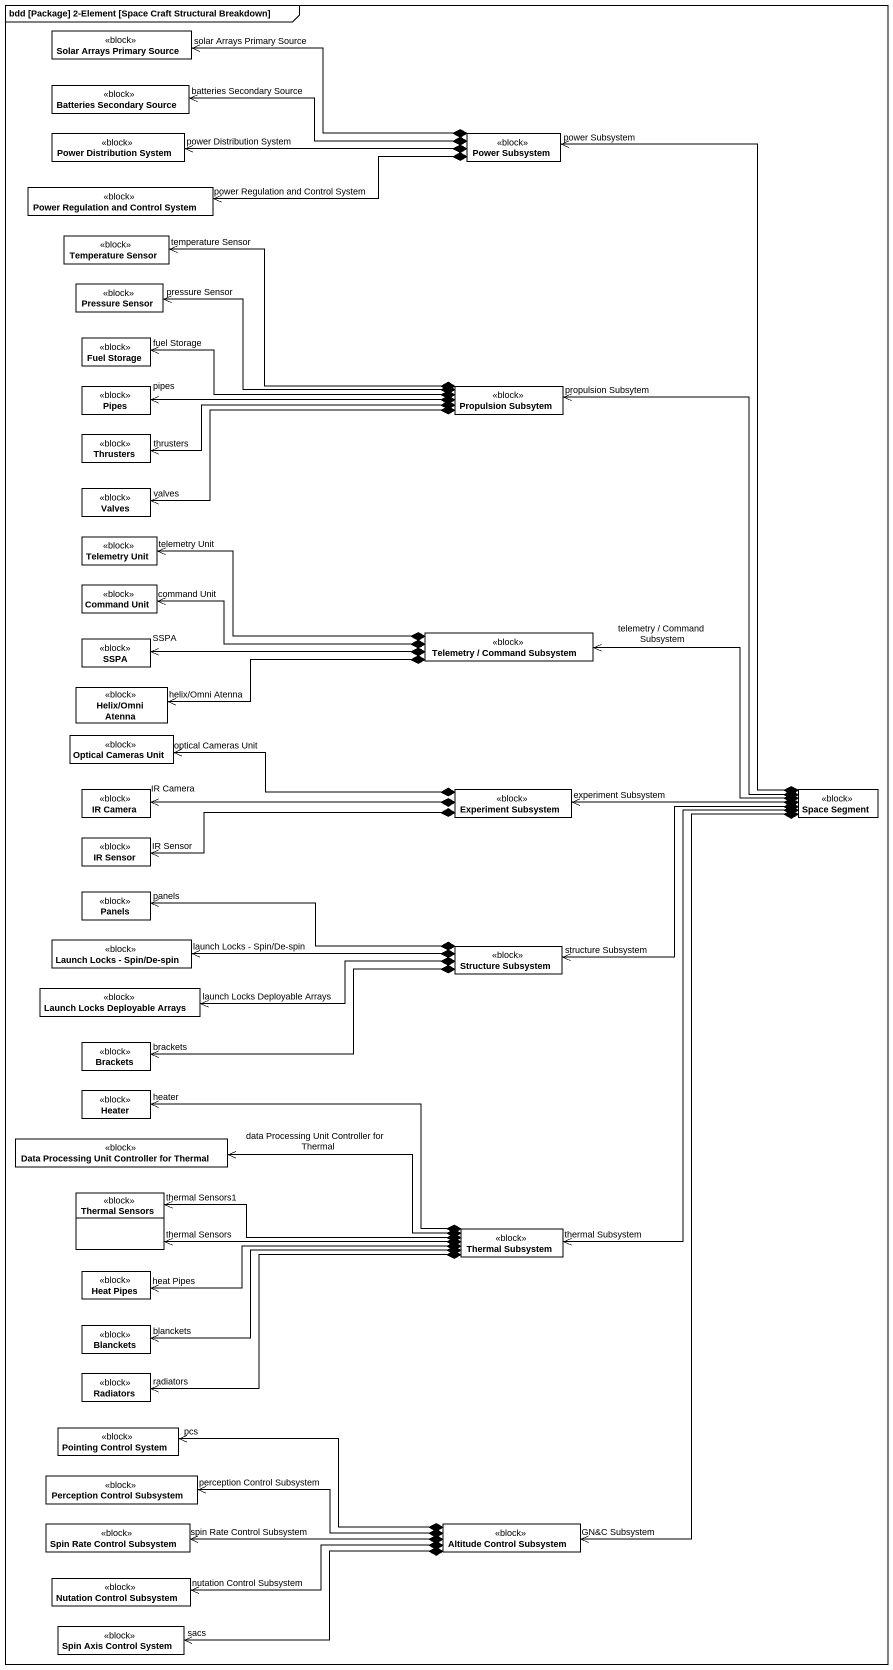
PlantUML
@startuml
mainframe bdd [Package] 2-Element [Space Craft Structural Breakdown]
hide circle
hide empty members
class "Solar Arrays Primary Source" as Solar_Arrays_Primary_Source <<block>>
class "Batteries Secondary Source" as Batteries_Secondary_Source <<block>>
class "Power Distribution System" as Power_Distribution_System <<block>>
class "Power Subsystem" as Power_Subsystem <<block>>
class "Power Regulation and Control System" as Power_Regulation_and <<block>>
class "Temperature Sensor" as Temperature_Sensor <<block>>
class "Pressure Sensor" as Pressure_Sensor <<block>>
class "Fuel Storage" as Fuel_Storage <<block>>
class Pipes <<block>>
class "Propulsion Subsytem" as Propulsion_Subsytem <<block>>
class Thrusters <<block>>
class Valves <<block>>
class "Telemetry Unit" as Telemetry_Unit <<block>>
class "Command Unit" as Command_Unit <<block>>
class SSPA <<block>>
class "Telemetry / Command Subsystem" as Telemetry_Command_Subsystem <<block>>
class "Helix/Omni Atenna" as Helix_Omni_Atenna <<block>>
class "Optical Cameras Unit" as Optical_Cameras_Unit <<block>>
class "IR Camera" as IR_Camera <<block>>
class "Experiment Subsystem" as Experiment_Subsystem <<block>>
class "Space Segment" as Space_Segment <<block>>
class "IR Sensor" as IR_Sensor <<block>>
class Panels <<block>>
class "Launch Locks - Spin/De-spin" as Launch_Locks_Spin_De_spin <<block>>
class "Structure Subsystem" as Structure_Subsystem <<block>>
class "Launch Locks Deployable Arrays" as Launch_Locks_Deployable <<block>>
class Brackets <<block>>
class Heater <<block>>
class "Data Processing Unit Controller for Thermal" as Data_Processing_Unit <<block>>
class "Thermal Sensors" as Thermal_Sensors <<block>>
class "Thermal Subsystem" as Thermal_Subsystem <<block>>
class "Heat Pipes" as Heat_Pipes <<block>>
class Blanckets <<block>>
class Radiators <<block>>
class "Pointing Control System" as Pointing_Control_System <<block>>
class "Perception Control Subsystem" as Perception_Control_Subsystem <<block>>
class "Spin Rate Control Subsystem" as Spin_Rate_Control_Subsystem <<block>>
class "Altitude Control Subsystem" as Altitude_Control_Subsystem <<block>>
class "Nutation Control Subsystem" as Nutation_Control_Subsystem <<block>>
class "Spin Axis Control System" as Spin_Axis_Control_System <<block>>
Power_Subsystem *-left-> "solar Arrays Primary Source" Solar_Arrays_Primary_Source
Power_Subsystem *-left-> "batteries Secondary Source" Batteries_Secondary_Source
Power_Subsystem *-left-> "power Distribution System" Power_Distribution_System
Power_Subsystem *-left-> "power Regulation and Control System" Power_Regulation_and
Propulsion_Subsytem *-left-> "temperature Sensor" Temperature_Sensor
Propulsion_Subsytem *-left-> "pressure Sensor" Pressure_Sensor
Propulsion_Subsytem *-left-> "fuel Storage" Fuel_Storage
Propulsion_Subsytem *-left-> "pipes" Pipes
Propulsion_Subsytem *-left-> "thrusters" Thrusters
Propulsion_Subsytem *-left-> "valves" Valves
Telemetry_Command_Subsystem *-left-> "telemetry Unit" Telemetry_Unit
Telemetry_Command_Subsystem *-left-> "command Unit" Command_Unit
Telemetry_Command_Subsystem *-left-> "SSPA" SSPA
Telemetry_Command_Subsystem *-left-> "helix/Omni Atenna" Helix_Omni_Atenna
Experiment_Subsystem *-left-> "optical Cameras Unit" Optical_Cameras_Unit
Experiment_Subsystem *-left-> "IR Camera" IR_Camera
Experiment_Subsystem *-left-> "IR Sensor" IR_Sensor
Space_Segment *-up-> "power Subsystem" Power_Subsystem
Space_Segment *-up-> "propulsion Subsytem" Propulsion_Subsytem
Space_Segment *-left-> "telemetry / Command Subsystem" Telemetry_Command_Subsystem
Space_Segment *-left-> "experiment Subsystem" Experiment_Subsystem
Space_Segment *-left-> "structure Subsystem" Structure_Subsystem
Space_Segment *--> "thermal Subsystem" Thermal_Subsystem
Space_Segment *--> "GN&C Subsystem" Altitude_Control_Subsystem
Structure_Subsystem *-left-> "panels" Panels
Structure_Subsystem *-left-> "launch Locks - Spin/De-spin" Launch_Locks_Spin_De_spin
Structure_Subsystem *-left-> "launch Locks Deployable Arrays" Launch_Locks_Deployable
Structure_Subsystem *-left-> "brackets" Brackets
Thermal_Subsystem *-left-> "heater" Heater
Thermal_Subsystem *-left-> "data Processing Unit Controller for Thermal" Data_Processing_Unit
Thermal_Subsystem *-left-> "thermal Sensors" Thermal_Sensors
Thermal_Subsystem *-left-> "thermal Sensors1" Thermal_Sensors
Thermal_Subsystem *-left-> "heat Pipes" Heat_Pipes
Thermal_Subsystem *-left-> "blanckets" Blanckets
Thermal_Subsystem *-left-> "radiators" Radiators
Altitude_Control_Subsystem *-left-> "pcs" Pointing_Control_System
Altitude_Control_Subsystem *-left-> "perception Control Subsystem" Perception_Control_Subsystem
Altitude_Control_Subsystem *-left-> "spin Rate Control Subsystem" Spin_Rate_Control_Subsystem
Altitude_Control_Subsystem *-left-> "nutation Control Subsystem" Nutation_Control_Subsystem
Altitude_Control_Subsystem *-left-> "sacs" Spin_Axis_Control_System
@enduml
